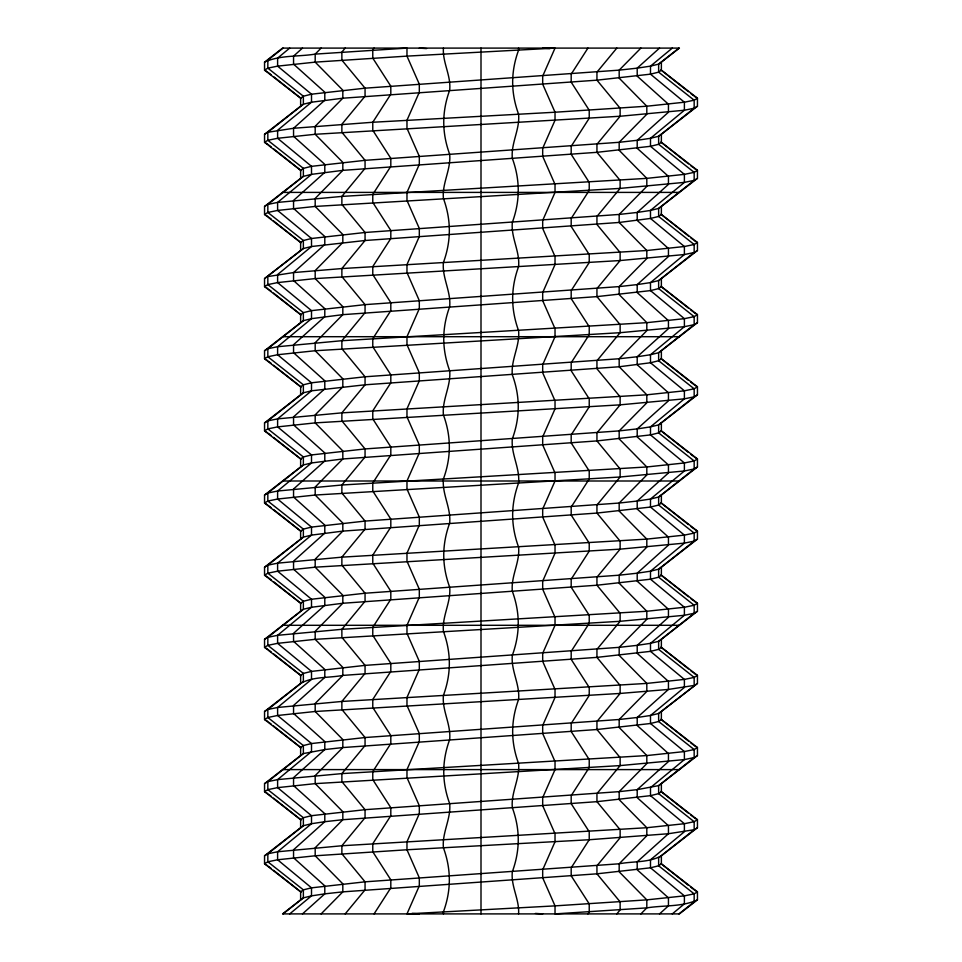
<?xml version="1.0" encoding="UTF-8"?>
<svg xmlns="http://www.w3.org/2000/svg" width="962" height="962" viewBox="0 0 962 962"><rect width="100%" height="100%" fill="white"/><g stroke="black" fill="none" stroke-linecap="round" stroke-linejoin="round"><path stroke-width="1.44" d="M374.062 48.1L372.775 50.108L372.775 58.117L390.812 86.183L390.812 94.192L372.775 122.258L372.775 130.267L390.812 158.333L390.812 166.342L372.775 194.408L372.775 202.417L390.812 230.483L390.812 238.492L372.775 266.558L372.775 274.567L390.812 302.633L390.812 310.642L372.775 338.708L372.775 346.717L390.812 374.783L390.812 382.792L372.775 410.858L372.775 418.867L390.812 446.933L390.812 454.942L372.775 483.008L372.775 491.017L390.812 519.083L390.812 527.092L372.775 555.158L372.775 563.167L390.812 591.233L390.812 599.242L372.775 627.308L372.775 635.317L390.812 663.383L390.812 671.392L372.775 699.458L372.775 707.467L390.812 735.533L390.812 743.542L372.775 771.608L372.775 779.617L390.812 807.683L390.812 815.692L372.775 843.758L372.775 851.767L390.812 879.833L390.812 887.842L374.062 913.9M587.938 48.1L571.188 74.158L571.188 82.167L589.225 110.233L589.225 118.242L571.188 146.308L571.188 154.317L589.225 182.383L589.225 190.392L571.188 218.458L571.188 226.467L589.225 254.533L589.225 262.542L571.188 290.608L571.188 298.617L589.225 326.683L589.225 334.692L571.188 362.758L571.188 370.767L589.225 398.833L589.225 406.842L571.188 434.908L571.188 442.917L589.225 470.983L589.225 478.992L571.188 507.058L571.188 515.067L589.225 543.133L589.225 551.142L571.188 579.208L571.188 587.217L589.225 615.283L589.225 623.292L571.188 651.358L571.188 659.367L589.225 687.433L589.225 695.442L571.188 723.508L571.188 731.517L589.225 759.583L589.225 767.592L571.188 795.658L571.188 803.667L589.225 831.733L589.225 839.742L571.188 867.808L571.188 875.817L589.225 903.883L589.225 911.892L587.938 913.9M345.178 48.1L341.871 52.104L341.871 60.125L365.055 88.179L365.055 96.2L341.871 124.254L341.871 132.275L365.055 160.329L365.055 168.35L341.871 196.404L341.871 204.425L365.055 232.479L365.055 240.5L341.871 268.554L341.871 276.575L365.055 304.629L365.055 312.65L341.871 340.704L341.871 348.725L365.055 376.779L365.055 384.8L341.871 412.854L341.871 420.875L365.055 448.929L365.055 456.95L341.871 485.004L341.871 493.025L365.055 521.079L365.055 529.1L341.871 557.154L341.871 565.175L365.055 593.229L365.055 601.25L341.871 629.304L341.871 637.325L365.055 665.379L365.055 673.4L341.871 701.454L341.871 709.475L365.055 737.529L365.055 745.55L341.871 773.604L341.871 781.625L365.055 809.679L365.055 817.7L341.871 845.754L341.871 853.775L365.055 881.829L365.055 889.85L345.178 913.9M616.822 48.1L596.945 72.15L596.945 80.171L620.129 108.225L620.129 116.246L596.945 144.3L596.945 152.321L620.129 180.375L620.129 188.396L596.945 216.45L596.945 224.471L620.129 252.525L620.129 260.546L596.945 288.6L596.945 296.621L620.129 324.675L620.129 332.696L596.945 360.75L596.945 368.771L620.129 396.825L620.129 404.846L596.945 432.9L596.945 440.921L620.129 468.975L620.129 476.996L596.945 505.05L596.945 513.071L620.129 541.125L620.129 549.146L596.945 577.2L596.945 585.221L620.129 613.275L620.129 621.296L596.945 649.35L596.945 657.371L620.129 685.425L620.129 693.446L596.945 721.5L596.945 729.521L620.129 757.575L620.129 765.596L596.945 793.65L596.945 801.671L620.129 829.725L620.129 837.746L596.945 865.8L596.945 873.821L620.129 901.875L620.129 909.896L616.822 913.9M321.116 48.1L315.187 54.112C298.533 56.866 280.038 54.894 264.55 62.133L264.55 70.142L300.625 98.208L300.625 106.217L264.55 134.283L264.55 142.292L300.625 170.358L300.625 178.367L264.55 206.433L264.55 214.442L300.625 242.508L300.625 250.517L264.55 278.583L264.55 286.592L300.625 314.658L300.625 322.667L264.55 350.733L264.55 358.742L300.625 386.808L300.625 394.817L264.55 422.883L264.55 430.892L300.625 458.958L300.625 466.967L264.55 495.033L264.55 503.042L300.625 531.108L300.625 539.117L264.55 567.183L264.55 575.192L300.625 603.258L300.625 611.267L264.55 639.333L264.55 647.342L300.625 675.408L300.625 683.417L264.55 711.483L264.55 719.492L300.625 747.558L300.625 755.567L264.55 783.633L264.55 791.642L300.625 819.708L300.625 827.717L264.55 855.783L264.55 863.792L300.625 891.858L300.625 899.867L282.587 913.9L679.412 913.9L697.45 899.867L697.45 891.858L661.375 863.792L661.375 855.783L697.45 827.717L697.45 819.708L661.375 791.642L661.375 783.633L697.45 755.567L697.45 747.558L661.375 719.492L661.375 711.483L697.45 683.417L697.45 675.408L661.375 647.342L661.375 639.333L697.45 611.267L697.45 603.258L661.375 575.192L661.375 567.183L697.45 539.117L697.45 531.108L661.375 503.042L661.375 495.033L697.45 466.967L697.45 458.958L661.375 430.892L661.375 422.883L697.45 394.817L697.45 386.808L661.375 358.742L661.375 350.733L697.45 322.667L697.45 314.658L661.375 286.592L661.375 278.583L697.45 250.517L697.45 242.508L661.375 214.442L661.375 206.433L697.45 178.367L697.45 170.358L661.375 142.292L661.375 134.283L697.45 106.217L697.45 98.208L661.375 70.142L661.375 62.133L679.412 48.1L282.587 48.1L264.55 62.133M640.884 48.1L619.179 70.142L365.055 88.179L311.508 94.192L303.367 96.2L300.625 98.208M321.116 913.9L342.821 891.858L596.945 873.821L650.492 867.808L658.633 865.8L661.375 863.792M640.884 913.9L646.813 907.887C663.467 905.134 681.962 907.106 697.45 899.867M302.477 48.1L293.554 56.121L293.554 64.129L324.795 92.196L324.795 100.204L293.554 128.271L267.833 132.275L264.55 134.283M659.523 48.1L637.205 68.146L619.179 70.142L619.179 78.162L646.813 106.217L646.813 114.237L619.179 142.292L365.055 160.329L311.508 166.342L303.367 168.35L300.625 170.358M302.477 913.9L324.795 893.854L342.821 891.858L342.821 883.837L315.187 855.783L315.187 847.762L342.821 819.708L596.945 801.671L650.492 795.658L658.633 793.65L661.375 791.642M659.523 913.9L668.446 905.879L668.446 897.871L637.205 869.804L637.205 861.796L668.446 833.729L694.167 829.725L697.45 827.717M289.706 48.1L277.609 58.117L277.609 66.137L311.508 94.192L311.508 102.212L277.609 130.267L277.609 138.287L311.508 166.342L311.508 174.362L277.609 202.417L267.833 204.425L264.55 206.433M672.294 48.1L650.492 66.137L637.205 68.146L637.205 76.154L668.446 104.221L668.446 112.229L637.205 140.296L619.179 142.292L619.179 150.312L646.813 178.367L646.813 186.387L619.179 214.442L365.055 232.479L311.508 238.492L303.367 240.5L300.625 242.508M289.706 913.9L311.508 895.862L324.795 893.854L324.795 885.846L293.554 857.779L293.554 849.771L324.795 821.704L342.821 819.708L342.821 811.687L315.187 783.633L315.187 775.612L342.821 747.558L596.945 729.521L650.492 723.508L658.633 721.5L661.375 719.492M672.294 913.9L684.391 903.883L684.391 895.862L650.492 867.808L650.492 859.787L684.391 831.733L684.391 823.712L650.492 795.658L650.492 787.637L684.391 759.583L694.167 757.575L697.45 755.567M283.068 48.1L267.833 60.125L267.833 68.146L303.367 96.2L303.367 104.221L267.833 132.275L267.833 140.296L303.367 168.35L303.367 176.371L267.833 204.425L267.833 212.446L303.367 240.5L303.367 248.521L264.55 278.583M678.932 48.1L658.633 64.129L650.492 66.137L650.492 74.158L684.391 102.212L684.391 110.233L650.492 138.287L637.205 140.296L637.205 148.304L668.446 176.371L668.446 184.379L637.205 212.446L619.179 214.442L619.179 222.462L646.813 250.517L646.813 258.537L619.179 286.592L365.055 304.629L311.508 310.642L303.367 312.65L300.625 314.658M283.068 913.9L303.367 897.871L311.508 895.862L311.508 887.842L277.609 859.787L277.609 851.767L311.508 823.712L324.795 821.704L324.795 813.696L293.554 785.629L293.554 777.621L324.795 749.554L342.821 747.558L342.821 739.537L315.187 711.483L315.187 703.462L342.821 675.408L596.945 657.371L650.492 651.358L658.633 649.35L661.375 647.342M678.932 913.9L694.167 901.875L694.167 893.854L658.633 865.8L658.633 857.779L694.167 829.725L694.167 821.704L658.633 793.65L658.633 785.629L694.167 757.575L694.167 749.554L658.633 721.5L658.633 713.479L697.45 683.417M300.625 106.217L303.367 104.221L311.508 102.212L342.821 98.208L596.945 80.171L650.492 74.158L658.633 72.15L661.375 70.142M300.625 178.367L303.367 176.371L311.508 174.362L342.821 170.358L596.945 152.321L650.492 146.308L658.633 144.3L661.375 142.292M300.625 250.517L303.367 248.521L311.508 246.512L365.055 240.5L619.179 222.462L650.492 218.458L658.633 216.45L661.375 214.442M300.625 322.667L303.367 320.671L311.508 318.662L342.821 314.658L596.945 296.621L650.492 290.608L658.633 288.6L661.375 286.592M661.375 62.133L658.633 64.129L658.633 72.15L694.167 100.204L694.167 108.225L658.633 136.279L650.492 138.287L650.492 146.308L684.391 174.362L684.391 182.383L650.492 210.437L637.205 212.446L637.205 220.454L668.446 248.521L668.446 256.529L637.205 284.596L619.179 286.592L619.179 294.612L646.813 322.667L646.813 330.688L619.179 358.742L365.055 376.779L311.508 382.792L303.367 384.8L300.625 386.808M300.625 394.817L303.367 392.821L311.508 390.812L365.055 384.8L619.179 366.762L650.492 362.758L658.633 360.75L661.375 358.742M661.375 134.283L658.633 136.279L658.633 144.3L694.167 172.354L694.167 180.375L658.633 208.429L650.492 210.437L650.492 218.458L684.391 246.512L684.391 254.533L650.492 282.587L637.205 284.596L637.205 292.604L668.446 320.671L668.446 328.679L637.205 356.746L619.179 358.742L619.179 366.762L646.813 394.817L646.813 402.837L619.179 430.892L365.055 448.929L311.508 454.942L303.367 456.95L300.625 458.958M300.625 466.967L303.367 464.971L311.508 462.962L342.821 458.958L596.945 440.921L650.492 434.908L658.633 432.9L661.375 430.892M661.375 206.433L658.633 208.429L658.633 216.45L694.167 244.504L694.167 252.525L658.633 280.579L650.492 282.587L650.492 290.608L684.391 318.662L684.391 326.683L650.492 354.737L637.205 356.746L637.205 364.754L668.446 392.821L668.446 400.829L637.205 428.896L619.179 430.892L619.179 438.912L646.813 466.967L646.813 474.987L619.179 503.042L365.055 521.079L311.508 527.092L303.367 529.1L300.625 531.108M300.625 539.117L303.367 537.121L311.508 535.112L342.821 531.108L596.945 513.071L650.492 507.058L658.633 505.05L661.375 503.042M661.375 278.583L658.633 280.579L658.633 288.6L694.167 316.654L694.167 324.675L658.633 352.729L650.492 354.737L650.492 362.758L684.391 390.812L684.391 398.833L650.492 426.887L637.205 428.896L637.205 436.904L668.446 464.971L668.446 472.979L637.205 501.046L619.179 503.042L619.179 511.062L646.813 539.117L646.813 547.137L619.179 575.192L365.055 593.229L311.508 599.242L303.367 601.25L300.625 603.258M300.625 611.267L303.367 609.271L311.508 607.262L342.821 603.258L596.945 585.221L650.492 579.208L658.633 577.2L661.375 575.192M661.375 350.733L658.633 352.729L658.633 360.75L694.167 388.804L694.167 396.825L658.633 424.879L650.492 426.887L650.492 434.908L684.391 462.962L684.391 470.983L650.492 499.037L637.205 501.046L637.205 509.054L668.446 537.121L668.446 545.129L637.205 573.196L619.179 575.192L619.179 583.212L646.813 611.267L646.813 619.287L619.179 647.342L365.055 665.379L311.508 671.392L303.367 673.4L300.625 675.408M300.625 683.417C313.095 676.31 329.004 678.09 342.821 675.408L342.821 667.387L315.187 639.333L315.187 631.312L342.821 603.258L342.821 595.237L315.187 567.183L315.187 559.162L342.821 531.108L342.821 523.087L315.187 495.033L315.187 487.012L342.821 458.958L342.821 450.937L315.187 422.883L315.187 414.862L342.821 386.808L342.821 378.787L315.187 350.733L315.187 342.712L342.821 314.658L342.821 306.637L315.187 278.583L315.187 270.562L342.821 242.508L342.821 234.487L315.187 206.433L315.187 198.412L342.821 170.358L342.821 162.337L315.187 134.283L315.187 126.262L342.821 98.208L342.821 90.187L315.187 62.133L315.187 54.112L406.974 48.1L406.974 56.121L419.312 84.175L419.312 92.196L406.974 120.25L406.974 128.271L419.312 156.325L419.312 164.346L406.974 192.4L406.974 200.421L419.312 228.475L419.312 236.496L406.974 264.55L406.974 272.571L419.312 300.625L419.312 308.646L406.974 336.7L406.974 344.721L419.312 372.775L419.312 380.796L406.974 408.85L406.974 416.871L419.312 444.925L419.312 452.946L406.974 481L406.974 489.021L419.312 517.075L419.312 525.096L406.974 553.15L406.974 561.171L419.312 589.225L419.312 597.246L406.974 625.3L406.974 633.321L419.312 661.375L419.312 669.396L406.974 697.45L406.974 705.471L419.312 733.525L419.312 741.546L406.974 769.6L406.974 777.621L419.312 805.675L419.312 813.696L406.974 841.75L406.974 849.771L419.312 877.825L419.312 885.846L406.974 913.9L555.026 905.879L646.813 899.867L684.391 895.862L694.167 893.854L697.45 891.858L694.167 889.85M661.375 422.883L658.633 424.879L658.633 432.9L694.167 460.954L694.167 468.975L658.633 497.029L650.492 499.037L650.492 507.058L684.391 535.112L684.391 543.133L650.492 571.188L637.205 573.196L637.205 581.204L668.446 609.271L668.446 617.279L637.205 645.346L619.179 647.342L619.179 655.362L646.813 683.417L646.813 691.438L619.179 719.492L365.055 737.529L311.508 743.542L303.367 745.55L300.625 747.558M300.625 755.567L303.367 753.571L324.795 749.554L324.795 741.546L293.554 713.479L293.554 705.471L324.795 677.404L324.795 669.396L293.554 641.329L293.554 633.321L324.795 605.254L324.795 597.246L293.554 569.179L293.554 561.171L324.795 533.104L324.795 525.096L293.554 497.029L293.554 489.021L324.795 460.954L324.795 452.946L293.554 424.879L293.554 416.871L324.795 388.804L324.795 380.796L293.554 352.729L293.554 344.721L324.795 316.654L324.795 308.646L293.554 280.579L293.554 272.571L324.795 244.504L324.795 236.496L293.554 208.429L293.554 200.421L324.795 172.354L324.795 164.346L293.554 136.279L293.554 128.271L372.775 122.258L555.026 112.229L646.813 106.217L684.391 102.212L694.167 100.204L697.45 98.208L694.167 96.2M661.375 495.033L658.633 497.029L658.633 505.05L694.167 533.104L694.167 541.125L658.633 569.179L650.492 571.188L650.492 579.208L684.391 607.262L684.391 615.283L650.492 643.337L637.205 645.346L637.205 653.354L668.446 681.421L668.446 689.429L637.205 717.496L619.179 719.492L619.179 727.512L646.813 755.567L646.813 763.587L619.179 791.642L365.055 809.679L311.508 815.692L303.367 817.7L300.625 819.708M300.625 827.717L303.367 825.721L311.508 823.712L311.508 815.692L277.609 787.637L277.609 779.617L311.508 751.562L311.508 743.542L277.609 715.487L277.609 707.467L311.508 679.412L311.508 671.392L277.609 643.337L277.609 635.317L311.508 607.262L311.508 599.242L277.609 571.188L277.609 563.167L311.508 535.112L311.508 527.092L277.609 499.037L277.609 491.017L311.508 462.962L311.508 454.942L277.609 426.887L277.609 418.867L311.508 390.812L311.508 382.792L277.609 354.737L277.609 346.717L311.508 318.662L311.508 310.642L277.609 282.587L277.609 274.567L311.508 246.512L311.508 238.492L277.609 210.437L277.609 202.417L341.871 196.404L646.813 178.367L684.391 174.362L694.167 172.354L697.45 170.358L694.167 168.35M661.375 567.183L658.633 569.179L658.633 577.2L694.167 605.254L694.167 613.275L658.633 641.329L650.492 643.337L650.492 651.358L684.391 679.412L684.391 687.433L650.492 715.487L637.205 717.496L637.205 725.504L668.446 753.571L668.446 761.579L637.205 789.646L619.179 791.642L619.179 799.662L646.813 827.717L646.813 835.737L619.179 863.792L365.055 881.829L311.508 887.842L303.367 889.85L300.625 891.858M300.625 899.867L303.367 897.871L303.367 889.85L267.833 861.796L267.833 853.775L303.367 825.721L303.367 817.7L267.833 789.646L267.833 781.625L303.367 753.571L303.367 745.55L267.833 717.496L267.833 709.475L303.367 681.421L303.367 673.4L267.833 645.346L267.833 637.325L303.367 609.271L303.367 601.25L267.833 573.196L267.833 565.175L303.367 537.121L303.367 529.1L267.833 501.046L267.833 493.025L303.367 464.971L303.367 456.95L267.833 428.896L267.833 420.875L303.367 392.821L303.367 384.8L267.833 356.746L267.833 348.725L303.367 320.671L303.367 312.65L267.833 284.596L267.833 276.575L293.554 272.571L341.871 268.554L646.813 250.517L684.391 246.512L694.167 244.504L697.45 242.508L694.167 240.5M661.375 639.333L658.633 641.329L658.633 649.35L694.167 677.404L694.167 685.425L668.446 689.429L620.129 693.446L315.187 711.483L277.609 715.487L267.833 717.496L264.55 719.492L267.833 721.5M661.375 711.483L658.633 713.479L650.492 715.487L650.492 723.508L684.391 751.562L684.391 759.583L620.129 765.596L315.187 783.633L277.609 787.637L267.833 789.646L264.55 791.642L267.833 793.65M661.375 783.633L658.633 785.629L637.205 789.646L637.205 797.654L668.446 825.721L668.446 833.729L589.225 839.742L406.974 849.771L315.187 855.783L277.609 859.787L267.833 861.796L264.55 863.792L267.833 865.8M661.375 855.783C648.905 862.89 632.996 861.11 619.179 863.792L619.179 871.812L646.813 899.867L646.813 907.887L555.026 913.9L555.026 905.879L542.688 877.825L542.688 869.804L555.026 841.75L555.026 833.729L542.688 805.675L542.688 797.654L555.026 769.6L555.026 761.579L542.688 733.525L542.688 725.504L555.026 697.45L555.026 689.429L542.688 661.375L542.688 653.354L555.026 625.3L555.026 617.279L542.688 589.225L542.688 581.204L555.026 553.15L555.026 545.129L542.688 517.075L542.688 509.054L555.026 481L555.026 472.979L542.688 444.925L542.688 436.904L555.026 408.85L555.026 400.829L542.688 372.775L542.688 364.754L555.026 336.7L555.026 328.679L542.688 300.625L542.688 292.604L555.026 264.55L555.026 256.529L542.688 228.475L542.688 220.454L555.026 192.4L555.026 184.379L542.688 156.325L542.688 148.304L555.026 120.25L555.026 112.229L542.688 84.175L542.688 76.154L555.026 48.1L406.974 56.121L315.187 62.133L277.609 66.137L267.833 68.146L264.55 70.142L267.833 72.15M264.55 350.733L267.833 348.725L277.609 346.717L341.871 340.704L646.813 322.667L684.391 318.662L694.167 316.654L697.45 314.658L694.167 312.65M697.45 106.217L694.167 108.225L684.391 110.233L620.129 116.246L315.187 134.283L277.609 138.287L267.833 140.296L264.55 142.292L267.833 144.3M264.55 422.883L267.833 420.875L277.609 418.867L341.871 412.854L646.813 394.817L684.391 390.812L694.167 388.804L697.45 386.808L694.167 384.8M697.45 178.367L694.167 180.375L684.391 182.383L620.129 188.396L315.187 206.433L277.609 210.437L267.833 212.446L264.55 214.442L267.833 216.45M264.55 495.033L267.833 493.025L277.609 491.017L341.871 485.004L646.813 466.967L684.391 462.962L694.167 460.954L697.45 458.958L694.167 456.95M697.45 250.517L694.167 252.525L684.391 254.533L620.129 260.546L315.187 278.583L277.609 282.587L267.833 284.596L264.55 286.592L267.833 288.6M264.55 567.183L267.833 565.175L277.609 563.167L341.871 557.154L646.813 539.117L684.391 535.112L694.167 533.104L697.45 531.108L694.167 529.1M697.45 322.667L694.167 324.675L684.391 326.683L620.129 332.696L315.187 350.733L277.609 354.737L267.833 356.746L264.55 358.742L267.833 360.75M264.55 639.333L267.833 637.325L277.609 635.317L341.871 629.304L646.813 611.267L684.391 607.262L694.167 605.254L697.45 603.258L694.167 601.25M697.45 394.817L694.167 396.825L684.391 398.833L620.129 404.846L315.187 422.883L277.609 426.887L267.833 428.896L264.55 430.892L267.833 432.9M264.55 711.483L267.833 709.475L277.609 707.467L341.871 701.454L646.813 683.417L684.391 679.412L694.167 677.404L697.45 675.408L694.167 673.4M697.45 466.967L694.167 468.975L684.391 470.983L620.129 476.996L315.187 495.033L277.609 499.037L267.833 501.046L264.55 503.042L267.833 505.05M264.55 783.633L267.833 781.625L277.609 779.617L341.871 773.604L646.813 755.567L684.391 751.562L694.167 749.554L697.45 747.558L694.167 745.55M697.45 539.117L694.167 541.125L684.391 543.133L620.129 549.146L315.187 567.183L277.609 571.188L267.833 573.196L264.55 575.192L267.833 577.2M264.55 855.783L267.833 853.775L277.609 851.767L341.871 845.754L646.813 827.717L684.391 823.712L694.167 821.704L697.45 819.708L694.167 817.7M697.45 611.267L694.167 613.275L684.391 615.283L620.129 621.296L315.187 639.333L277.609 643.337L267.833 645.346L264.55 647.342L267.833 649.35M282.587 192.4L679.412 192.4M282.587 336.7L679.412 336.7M282.587 481L679.412 481M282.587 625.3L679.412 625.3M282.587 769.6L679.412 769.6M419.312 48.1L426.539 48.581M535.461 913.419L542.688 913.9M542.688 48.1L549.819 48.605M412.181 913.395L419.312 913.9M660.93 69.949L688.431 91.679M690.728 93.482L693.013 95.298M660.93 142.099L688.431 163.829M690.728 165.632L693.013 167.448M660.93 214.249L688.431 235.979M690.728 237.782L693.013 239.598M660.93 286.399L688.431 308.129M690.728 309.932L693.013 311.748M660.93 358.549L688.431 380.279M690.728 382.082L693.013 383.898M268.987 73.052L271.272 74.868M273.569 76.671L301.07 98.401M660.93 430.699L688.431 452.429M690.728 454.232L693.013 456.048M268.987 145.202L271.272 147.018M273.569 148.821L301.07 170.551M660.93 502.849L688.431 524.579M690.728 526.382L693.013 528.198M268.987 217.352L271.272 219.168M273.569 220.971L301.07 242.701M660.93 574.999L688.431 596.729M690.728 598.532L693.013 600.348M268.987 289.502L271.272 291.318M273.569 293.121L301.07 314.851M660.93 647.149L688.431 668.879M690.728 670.682L693.013 672.498M268.987 361.652L271.272 363.468M273.569 365.271L301.07 387.001M660.93 719.299L688.431 741.029M690.728 742.832L693.013 744.648M268.987 433.802L271.272 435.618M273.569 437.421L301.07 459.151M660.93 791.449L688.431 813.179M690.728 814.982L693.013 816.798M268.987 505.952L271.272 507.768M273.569 509.571L301.07 531.301M660.93 863.599L688.431 885.329M690.728 887.132L693.013 888.948M268.987 578.102L271.272 579.918M273.569 581.721L301.07 603.451M268.987 650.252L271.272 652.068M273.569 653.871L301.07 675.601M268.987 722.402L271.272 724.218M273.569 726.021L301.07 747.751M268.987 794.552L271.272 796.368M273.569 798.171L301.07 819.901M268.987 866.702L271.272 868.518M273.569 870.321L301.07 892.051M518.59 48.1L518.59 50.108C510.69 71.813 510.69 92.52 518.59 114.237C520.069 129.329 510.834 143.242 512.325 158.333C520.214 180.038 520.214 200.745 512.325 222.462C510.834 237.554 520.069 251.467 518.59 266.558C510.69 288.263 510.69 308.97 518.59 330.688C520.069 345.779 510.834 359.692 512.325 374.783C520.214 396.488 520.214 417.195 512.325 438.912C510.834 454.004 520.069 467.917 518.59 483.008C510.69 504.713 510.69 525.42 518.59 547.137C520.069 562.229 510.834 576.142 512.325 591.233C520.214 612.938 520.214 633.645 512.325 655.362C510.834 670.454 520.069 684.367 518.59 699.458C510.69 721.163 510.69 741.87 518.59 763.587C520.069 778.679 510.834 792.592 512.325 807.683C520.214 829.388 520.214 850.095 512.325 871.812C510.75 886.242 519.576 899.53 518.59 913.9M481 48.1L481 913.9M443.41 48.1C442.424 62.47 451.25 75.757 449.675 90.187C441.786 111.905 441.786 132.612 449.675 154.317C451.166 169.408 441.931 183.321 443.41 198.412C451.31 220.13 451.31 240.837 443.41 262.542C441.931 277.633 451.166 291.546 449.675 306.637C441.786 328.355 441.786 349.062 449.675 370.767C451.166 385.858 441.931 399.771 443.41 414.862C451.31 436.58 451.31 457.287 443.41 478.992C441.931 494.083 451.166 507.996 449.675 523.087C441.786 544.805 441.786 565.512 449.675 587.217C451.166 602.308 441.931 616.221 443.41 631.312C451.31 653.03 451.31 673.737 443.41 695.442C441.931 710.533 451.166 724.446 449.675 739.537C441.786 761.255 441.786 781.962 449.675 803.667C451.166 818.758 441.931 832.671 443.41 847.762C451.31 869.48 451.31 890.187 443.41 911.892L443.41 913.9"/></g></svg>
